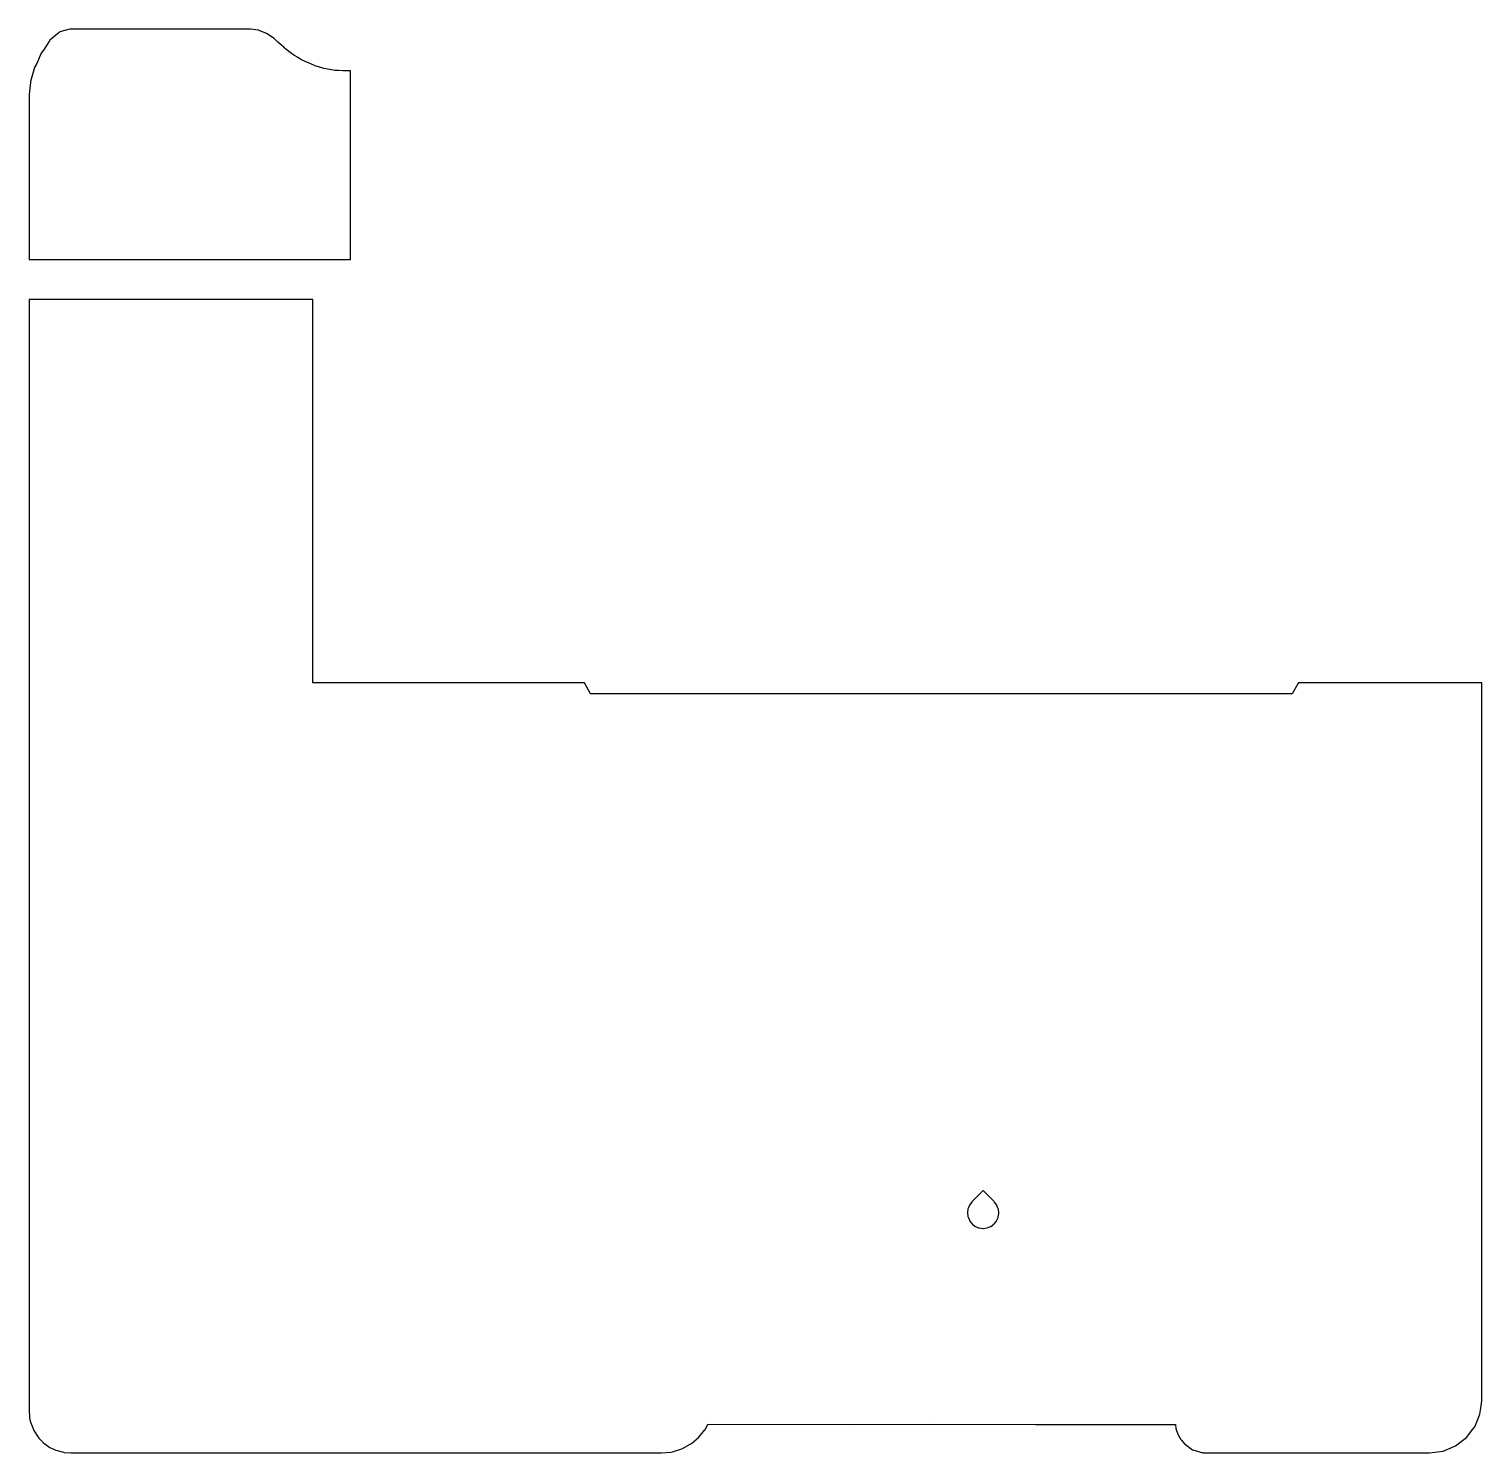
# Model space of a CAD drawing. Header units: metres. Extents: x 2.4 to 72, y -16 to 52.2.
import ezdxf

# ---------------------------------------------------------------- set-up
doc = ezdxf.new("R2010")
doc.units = ezdxf.units.M

msp = doc.modelspace()

# ---------------------------------------------------------------- linework, layer by layer
for p, q in [((4.4, 52.203), (4.358, 52.192)), ((12.651, 52.203), (4.4, 52.203)), ((13, 52.203), (12.651, 52.203)), ((13.376, 52.153), (13, 52.203)), ((3.385, 51.644), (3.095, 51.199)), ((3.4, 51.667), (3.385, 51.644)), ((3.85, 52.039), (3.4, 51.667)), ((3.882, 52.067), (3.85, 52.039)), ((4.358, 52.192), (3.882, 52.067)), ((13.401, 52.148), (13.376, 52.153)), ((13.424, 52.138), (13.401, 52.148)), ((13.781, 51.996), (13.424, 52.138)), ((14.146, 51.747), (13.781, 51.996)), ((14.163, 51.732), (14.146, 51.747)), ((14.317, 51.58), (14.163, 51.732)), ((14.415, 51.501), (14.317, 51.58)), ((14.597, 51.337), (14.415, 51.501)), ((2.986, 51.053), (2.75, 50.519)), ((3.095, 51.199), (2.986, 51.053)), ((14.605, 51.329), (14.597, 51.337)), ((14.607, 51.326), (14.605, 51.329)), ((14.605, 51.329), (14.605, 51.329)), ((14.719, 51.23), (14.607, 51.326)), ((14.75, 51.201), (14.719, 51.23)), ((14.842, 51.133), (14.75, 51.201)), ((14.91, 51.078), (14.842, 51.133)), ((14.974, 51.037), (14.91, 51.078)), ((15.087, 50.958), (14.974, 51.037)), ((15.116, 50.942), (15.087, 50.958)), ((15.229, 50.874), (15.116, 50.942)), ((15.265, 50.849), (15.229, 50.874)), ((15.274, 50.843), (15.265, 50.849)), ((15.41, 50.763), (15.274, 50.843)), ((2.668, 50.369), (2.534, 49.913)), ((2.75, 50.519), (2.668, 50.369)), ((15.457, 50.733), (15.41, 50.763)), ((15.565, 50.678), (15.457, 50.733)), ((15.654, 50.63), (15.565, 50.678)), ((15.779, 50.581), (15.654, 50.63)), ((16.07, 50.458), (15.779, 50.581)), ((16.09, 50.449), (16.07, 50.458)), ((16.379, 50.36), (16.09, 50.449)), ((16.523, 50.312), (16.379, 50.36)), ((16.698, 50.281), (16.523, 50.312)), ((16.982, 50.228), (16.698, 50.281)), ((17.039, 50.225), (16.982, 50.228)), ((17.225, 50.214), (17.039, 50.225)), ((17.431, 50.2), (17.225, 50.214)), ((17.436, 50.2), (17.431, 50.2)), ((17.8, 50.2), (17.436, 50.2)), ((17.8, 46.112), (17.8, 50.2)), ((2.465, 49.651), (2.436, 49.373)), ((2.468, 49.689), (2.465, 49.651)), ((2.534, 49.913), (2.468, 49.689)), ((2.405, 49.073), (2.4, 49.033)), ((2.4, 49.033), (2.4, 47.462)), ((2.436, 49.373), (2.405, 49.073)), ((2.4, 47.462), (2.4, 46.666)), ((2.4, 46.666), (2.4, 46.272)), ((2.4, 46.272), (2.4, 43.483)), ((17.8, 45.2), (17.8, 46.112)), ((17.8, 44.402), (17.8, 45.2)), ((17.8, 44.167), (17.8, 44.402)), ((17.8, 43.352), (17.8, 44.167)), ((2.4, 43.483), (2.4, 42.935)), ((17.8, 42.457), (17.8, 43.352)), ((2.4, 42.935), (2.4, 42.89)), ((2.4, 42.89), (2.4, 42.724)), ((2.4, 42.724), (2.4, 42.555)), ((2.4, 42.555), (2.4, 42.52)), ((2.4, 42.52), (2.4, 42.354)), ((17.8, 42.337), (17.8, 42.457)), ((2.4, 42.354), (2.4, 41.164)), ((17.8, 42.245), (17.8, 42.337)), ((17.8, 42.183), (17.8, 42.245)), ((17.8, 42.148), (17.8, 42.183)), ((17.8, 41.164), (17.8, 42.148)), ((2.4, 41.164), (8.596, 41.164)), ((8.596, 41.164), (16.98, 41.164)), ((16.98, 41.164), (17.523, 41.164)), ((17.523, 41.164), (17.8, 41.164)), ((17.523, 41.164), (17.523, 41.164)), ((13.848, 39.242), (2.4, 39.242)), ((2.4, 39.242), (2.4, 35.528)), ((16, 39.242), (13.848, 39.242)), ((16, 35.528), (16, 39.242)), ((2.4, 35.528), (2.4, 33.543)), ((16, 33.543), (16, 35.528)), ((2.4, 33.543), (2.4, 32.805)), ((16, 32.314), (16, 33.543)), ((2.4, 32.805), (2.4, 32.314)), ((2.4, 32.314), (2.4, 28.226)), ((16, 26.17), (16, 32.314)), ((2.4, 28.226), (2.4, 23.668)), ((16, 23.668), (16, 26.17)), ((2.4, 23.668), (2.4, 23.453)), ((16, 23.499), (16, 23.668)), ((2.4, 23.453), (2.4, 21.874)), ((16, 21.994), (16, 23.499)), ((16, 23.499), (16, 23.499)), ((2.4, 21.874), (2.4, 14.953)), ((16, 21.283), (16, 21.994)), ((16, 20.971), (16, 21.283)), ((16, 20.884), (16, 20.971)), ((28.24, 20.884), (16, 20.884)), ((28.345, 20.884), (28.24, 20.884)), ((29, 20.884), (28.345, 20.884)), ((29.297, 20.367), (29, 20.884)), ((63.2, 20.884), (63.17, 20.832)), ((63.455, 20.884), (63.2, 20.884)), ((66.993, 20.884), (63.455, 20.884)), ((71.99, 20.884), (66.993, 20.884)), ((71.993, 16.895), (71.99, 20.884)), ((48.757, 20.367), (29.297, 20.367)), ((62.903, 20.367), (48.757, 20.367)), ((63.17, 20.832), (62.903, 20.367)), ((71.986, 14.047), (71.992, 16.824)), ((71.992, 16.824), (71.993, 16.895)), ((2.4, 14.953), (2.4, 13.765)), ((71.991, 9.296), (71.986, 14.047)), ((2.4, 13.765), (2.4, 13.351)), ((2.4, 13.351), (2.4, 12.862)), ((2.4, 12.862), (2.4, 12.355)), ((2.4, 12.355), (2.4, 11.893)), ((2.4, 11.893), (2.4, 11.371)), ((2.4, 11.371), (2.4, 10.796)), ((2.4, 10.796), (2.4, 10.298)), ((2.4, 10.298), (2.4, 9.92)), ((2.4, 9.92), (2.4, 9.671)), ((2.4, 9.671), (2.4, 4.786)), ((71.987, -13.5), (71.991, 9.296)), ((2.4, 4.786), (2.4, 4.692)), ((2.4, 4.692), (2.4, 4.613)), ((2.4, 4.613), (2.4, 3.558)), ((2.4, 3.558), (2.4, 2.254)), ((2.4, 2.254), (2.4, -6.714)), ((48.07, -3.457), (47.564, -3.973)), ((48.1, -3.426), (48.07, -3.457)), ((48.606, -3.942), (48.1, -3.426)), ((47.447, -4.129), (47.382, -4.289)), ((47.551, -3.991), (47.447, -4.129)), ((47.564, -3.973), (47.551, -3.991)), ((48.636, -3.973), (48.606, -3.942)), ((48.649, -3.991), (48.636, -3.973)), ((48.753, -4.129), (48.649, -3.991)), ((48.761, -4.149), (48.753, -4.129)), ((48.826, -4.31), (48.761, -4.149)), ((47.353, -4.481), (47.35, -4.503)), ((47.35, -4.503), (47.374, -4.674)), ((47.374, -4.31), (47.353, -4.481)), ((47.382, -4.289), (47.374, -4.31)), ((47.374, -4.674), (47.377, -4.696)), ((47.377, -4.696), (47.444, -4.856)), ((47.444, -4.856), (47.452, -4.876)), ((48.748, -4.876), (48.815, -4.716)), ((48.815, -4.716), (48.823, -4.696)), ((48.823, -4.696), (48.847, -4.525)), ((48.829, -4.331), (48.826, -4.31)), ((48.85, -4.503), (48.829, -4.331)), ((48.847, -4.525), (48.85, -4.503)), ((48.85, -4.503), (48.85, -4.503)), ((47.452, -4.876), (47.558, -5.013)), ((47.558, -5.013), (47.572, -5.03)), ((47.572, -5.03), (47.709, -5.135)), ((47.709, -5.135), (47.727, -5.148)), ((47.727, -5.148), (47.886, -5.214)), ((47.886, -5.214), (47.907, -5.222)), ((47.907, -5.222), (48.078, -5.245)), ((48.078, -5.245), (48.1, -5.248)), ((48.1, -5.248), (48.272, -5.225)), ((48.272, -5.225), (48.293, -5.222)), ((48.293, -5.222), (48.453, -5.157)), ((48.453, -5.157), (48.473, -5.148)), ((48.473, -5.148), (48.611, -5.043)), ((48.611, -5.043), (48.628, -5.03)), ((48.628, -5.03), (48.734, -4.893)), ((48.734, -4.893), (48.748, -4.876)), ((2.4, -6.714), (2.4, -12.363)), ((2.4, -12.363), (2.4, -12.435)), ((2.4, -12.435), (2.4, -12.896)), ((2.4, -12.896), (2.4, -13.996)), ((71.929, -13.945), (71.987, -13.5)), ((2.4, -13.996), (2.4, -14)), ((2.4, -14), (2.409, -14.071)), ((2.409, -14.071), (2.419, -14.142)), ((2.419, -14.142), (2.429, -14.313)), ((2.429, -14.313), (2.459, -14.482)), ((2.459, -14.482), (2.576, -14.802)), ((71.646, -14.75), (71.842, -14.277)), ((71.842, -14.277), (71.896, -14.147)), ((71.896, -14.147), (71.929, -13.945)), ((2.576, -14.802), (2.626, -14.922)), ((2.626, -14.922), (2.798, -15.191)), ((2.798, -15.191), (2.871, -15.286)), ((2.871, -15.286), (3.077, -15.498)), ((34.126, -15.548), (34.468, -15.268)), ((34.468, -15.268), (34.773, -14.896)), ((34.773, -14.896), (34.78, -14.886)), ((34.78, -14.886), (34.919, -14.627)), ((34.919, -14.627), (41.702, -14.641)), ((41.702, -14.641), (45.658, -14.62)), ((45.658, -14.62), (50.613, -14.644)), ((50.613, -14.644), (57.315, -14.637)), ((57.315, -14.637), (57.335, -14.822)), ((57.335, -14.822), (57.336, -14.824)), ((57.336, -14.824), (57.429, -15.107)), ((57.429, -15.107), (57.438, -15.127)), ((57.438, -15.127), (57.571, -15.359)), ((71.125, -15.363), (71.249, -15.268)), ((71.249, -15.268), (71.556, -14.867)), ((71.556, -14.867), (71.646, -14.75)), ((3.077, -15.498), (3.162, -15.563)), ((3.162, -15.563), (3.402, -15.733)), ((3.402, -15.733), (3.683, -15.863)), ((3.683, -15.863), (3.752, -15.891)), ((3.752, -15.891), (4.048, -15.968)), ((4.048, -15.968), (4.079, -15.973)), ((4.079, -15.973), (4.4, -16)), ((4.4, -16), (5.172, -16)), ((5.172, -16), (29.357, -16)), ((29.357, -16), (31.143, -16)), ((31.143, -16), (32.535, -16)), ((32.535, -16), (32.7, -16)), ((32.7, -16), (33.159, -15.955)), ((33.159, -15.955), (33.217, -15.945)), ((33.217, -15.945), (33.613, -15.825)), ((33.613, -15.825), (33.698, -15.789)), ((33.698, -15.789), (34.075, -15.587)), ((34.075, -15.587), (34.126, -15.548)), ((57.571, -15.359), (57.594, -15.389)), ((57.594, -15.389), (57.747, -15.568)), ((57.747, -15.568), (57.788, -15.599)), ((57.788, -15.599), (58.136, -15.844)), ((58.136, -15.844), (58.21, -15.875)), ((58.21, -15.875), (58.56, -15.978)), ((58.56, -15.978), (58.607, -15.983)), ((58.607, -15.983), (58.642, -15.989)), ((58.642, -15.989), (58.673, -15.995)), ((58.673, -15.995), (58.677, -15.995)), ((58.677, -15.995), (58.681, -15.995)), ((58.681, -15.995), (58.738, -15.999)), ((58.738, -15.999), (58.742, -15.999)), ((58.742, -15.999), (58.8, -16)), ((58.8, -16), (67.996, -16)), ((67.996, -16), (69.462, -16)), ((69.462, -16), (69.475, -16)), ((69.475, -16), (69.487, -16)), ((69.487, -16), (69.864, -15.95)), ((69.864, -15.95), (70.128, -15.915)), ((70.128, -15.915), (70.576, -15.729)), ((70.576, -15.729), (70.731, -15.665)), ((70.731, -15.665), (71.125, -15.363))]:
    msp.add_line(p, q)

doc.saveas('drawing.dxf')
